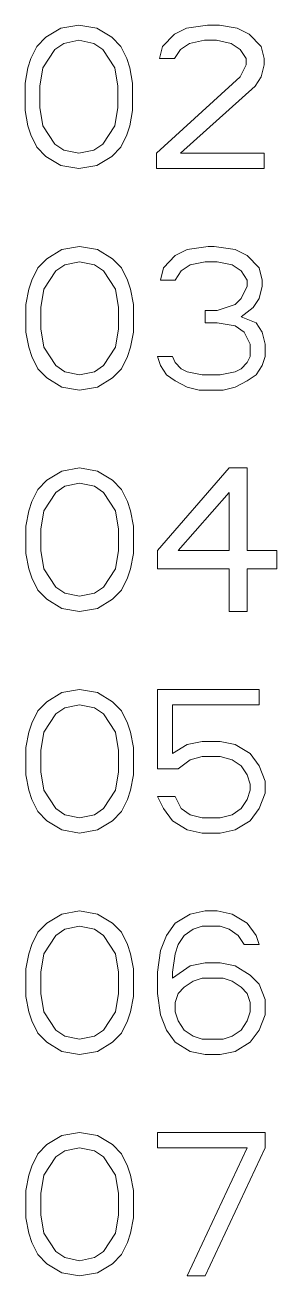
# Model space of a CAD drawing. Header units: inches. Extents: x 0.67 to 2.91, y 19.19 to 21.69.
# Drawn here: x 2.66 to 2.781, y 19.768 to 20.368 of the extents above; entities that cross this region are included whole.
import ezdxf

# ---------------------------------------------------------------- set-up
doc = ezdxf.new("R2010")
doc.units = ezdxf.units.IN
doc.header["$LTSCALE"] = 1.21
doc.header["$MEASUREMENT"] = 0

msp = doc.modelspace()

# ---------------------------------------------------------------- linework, layer by layer
at = {"color": 5, "linetype": 'Continuous', "lineweight": 5}
for p, q in [((2.67754, 20.36668), (2.67037, 20.36228)), ((2.68615, 20.36815), (2.67754, 20.36668)), ((2.69477, 20.36668), (2.68615, 20.36815)), ((2.70194, 20.36228), (2.69477, 20.36668)), ((2.73783, 20.36668), (2.73209, 20.36375)), ((2.74788, 20.36815), (2.73783, 20.36668)), ((2.75362, 20.36815), (2.74788, 20.36815)), ((2.76223, 20.36668), (2.75362, 20.36815)), ((2.76797, 20.36375), (2.76223, 20.36668)), ((2.67037, 20.36228), (2.66606, 20.35788)), ((2.67898, 20.35935), (2.68615, 20.36082)), ((2.68615, 20.36082), (2.69333, 20.35935)), ((2.70625, 20.35788), (2.70194, 20.36228)), ((2.73209, 20.36375), (2.72635, 20.35788)), ((2.73926, 20.35935), (2.74644, 20.36082)), ((2.74644, 20.36082), (2.75218, 20.36082)), ((2.75218, 20.36082), (2.75936, 20.35935)), ((2.77371, 20.35788), (2.76797, 20.36375)), ((2.66606, 20.35788), (2.66319, 20.35202)), ((2.66893, 20.34762), (2.67467, 20.35642)), ((2.67467, 20.35642), (2.67898, 20.35935)), ((2.69333, 20.35935), (2.69764, 20.35642)), ((2.69764, 20.35642), (2.70338, 20.34762)), ((2.70912, 20.35202), (2.70625, 20.35788)), ((2.72635, 20.35788), (2.72491, 20.35202)), ((2.73209, 20.35202), (2.73496, 20.35642)), ((2.73496, 20.35642), (2.73926, 20.35935)), ((2.75936, 20.35935), (2.76366, 20.35642)), ((2.76366, 20.35642), (2.76654, 20.35202)), ((2.77515, 20.35202), (2.77371, 20.35788)), ((2.66175, 20.34762), (2.66032, 20.34029)), ((2.66319, 20.35202), (2.66175, 20.34762)), ((2.6675, 20.33883), (2.66893, 20.34762)), ((2.70338, 20.34762), (2.70481, 20.33883)), ((2.71056, 20.34762), (2.70912, 20.35202)), ((2.71199, 20.34029), (2.71056, 20.34762)), ((2.72491, 20.35202), (2.73209, 20.35202)), ((2.76654, 20.34909), (2.76366, 20.34322)), ((2.76654, 20.35202), (2.76654, 20.34909)), ((2.77371, 20.34322), (2.77515, 20.34909)), ((2.77515, 20.34909), (2.77515, 20.35202)), ((2.76366, 20.34322), (2.72347, 20.30658)), ((2.77084, 20.33883), (2.77371, 20.34322)), ((2.66032, 20.34029), (2.66032, 20.3271)), ((2.6675, 20.32857), (2.6675, 20.33883)), ((2.70481, 20.33883), (2.70481, 20.32857)), ((2.71199, 20.3271), (2.71199, 20.34029)), ((2.73496, 20.30658), (2.77084, 20.33883)), ((2.66032, 20.3271), (2.66175, 20.31977)), ((2.66893, 20.31977), (2.6675, 20.32857)), ((2.70481, 20.32857), (2.70338, 20.31977)), ((2.71056, 20.31977), (2.71199, 20.3271)), ((2.66175, 20.31977), (2.66319, 20.31537)), ((2.67467, 20.31097), (2.66893, 20.31977)), ((2.70338, 20.31977), (2.69764, 20.31097)), ((2.70912, 20.31537), (2.71056, 20.31977)), ((2.66319, 20.31537), (2.66606, 20.30951)), ((2.70625, 20.30951), (2.70912, 20.31537)), ((2.66606, 20.30951), (2.67037, 20.30511)), ((2.67898, 20.30804), (2.67467, 20.31097)), ((2.68615, 20.30658), (2.67898, 20.30804)), ((2.69333, 20.30804), (2.68615, 20.30658)), ((2.69764, 20.31097), (2.69333, 20.30804)), ((2.70194, 20.30511), (2.70625, 20.30951)), ((2.72347, 20.30658), (2.72347, 20.29925)), ((2.77515, 20.30658), (2.73496, 20.30658)), ((2.77515, 20.29925), (2.77515, 20.30658)), ((2.67037, 20.30511), (2.67754, 20.30071)), ((2.67754, 20.30071), (2.68615, 20.29925)), ((2.68615, 20.29925), (2.69477, 20.30071)), ((2.69477, 20.30071), (2.70194, 20.30511)), ((2.72347, 20.29925), (2.77515, 20.29925)), ((2.67794, 20.26038), (2.67076, 20.25598)), ((2.68655, 20.26185), (2.67794, 20.26038)), ((2.69516, 20.26038), (2.68655, 20.26185)), ((2.70234, 20.25598), (2.69516, 20.26038)), ((2.73248, 20.25745), (2.72674, 20.25158)), ((2.73822, 20.26038), (2.73248, 20.25745)), ((2.74827, 20.26185), (2.73822, 20.26038)), ((2.75114, 20.26185), (2.74827, 20.26185)), ((2.76119, 20.26038), (2.75114, 20.26185)), ((2.76693, 20.25745), (2.76119, 20.26038)), ((2.77267, 20.25158), (2.76693, 20.25745)), ((2.66645, 20.25158), (2.66358, 20.24572)), ((2.67076, 20.25598), (2.66645, 20.25158)), ((2.67507, 20.25012), (2.67937, 20.25305)), ((2.67937, 20.25305), (2.68655, 20.25452)), ((2.68655, 20.25452), (2.69373, 20.25305)), ((2.69373, 20.25305), (2.69803, 20.25012)), ((2.70664, 20.25158), (2.70234, 20.25598)), ((2.70951, 20.24572), (2.70664, 20.25158)), ((2.72674, 20.25158), (2.7253, 20.24572)), ((2.73535, 20.25012), (2.73966, 20.25305)), ((2.73966, 20.25305), (2.74683, 20.25452)), ((2.74683, 20.25452), (2.75258, 20.25452)), ((2.75258, 20.25452), (2.75975, 20.25305)), ((2.75975, 20.25305), (2.76406, 20.25012)), ((2.77411, 20.24572), (2.77267, 20.25158)), ((2.66358, 20.24572), (2.66215, 20.24132)), ((2.66932, 20.24132), (2.67507, 20.25012)), ((2.69803, 20.25012), (2.70377, 20.24132)), ((2.71095, 20.24132), (2.70951, 20.24572)), ((2.7253, 20.24572), (2.73248, 20.24572)), ((2.73248, 20.24572), (2.73535, 20.25012)), ((2.76406, 20.25012), (2.76693, 20.24572)), ((2.76693, 20.24572), (2.76693, 20.24279)), ((2.77411, 20.24279), (2.77411, 20.24572)), ((2.66215, 20.24132), (2.66071, 20.23399)), ((2.66789, 20.23253), (2.66932, 20.24132)), ((2.70377, 20.24132), (2.70521, 20.23253)), ((2.71239, 20.23399), (2.71095, 20.24132)), ((2.76693, 20.24279), (2.76406, 20.23693)), ((2.77267, 20.23693), (2.77411, 20.24279)), ((2.66071, 20.23399), (2.66071, 20.2208)), ((2.71239, 20.2208), (2.71239, 20.23399)), ((2.76119, 20.23399), (2.75258, 20.23106)), ((2.76406, 20.23693), (2.76119, 20.23399)), ((2.7698, 20.23253), (2.77267, 20.23693)), ((2.66789, 20.22227), (2.66789, 20.23253)), ((2.70521, 20.23253), (2.70521, 20.22227)), ((2.74683, 20.23106), (2.74683, 20.2252)), ((2.75258, 20.23106), (2.74683, 20.23106)), ((2.76406, 20.22813), (2.7698, 20.23253)), ((2.77124, 20.2252), (2.76406, 20.22813)), ((2.66932, 20.21347), (2.66789, 20.22227)), ((2.70521, 20.22227), (2.70377, 20.21347)), ((2.74683, 20.2252), (2.75258, 20.2252)), ((2.75258, 20.2252), (2.76119, 20.22373)), ((2.76119, 20.22373), (2.76549, 20.2208)), ((2.77411, 20.2208), (2.77124, 20.2252)), ((2.66071, 20.2208), (2.66215, 20.21347)), ((2.71095, 20.21347), (2.71239, 20.2208)), ((2.76549, 20.2208), (2.76836, 20.21494)), ((2.77554, 20.21494), (2.77411, 20.2208)), ((2.66215, 20.21347), (2.66358, 20.20907)), ((2.67507, 20.20468), (2.66932, 20.21347)), ((2.70377, 20.21347), (2.69803, 20.20468)), ((2.70951, 20.20907), (2.71095, 20.21347)), ((2.76836, 20.21494), (2.76836, 20.20907)), ((2.77554, 20.20907), (2.77554, 20.21494)), ((2.66358, 20.20907), (2.66645, 20.20321)), ((2.67937, 20.20174), (2.67507, 20.20468)), ((2.69803, 20.20468), (2.69373, 20.20174)), ((2.70664, 20.20321), (2.70951, 20.20907)), ((2.72387, 20.20907), (2.7253, 20.20468)), ((2.73105, 20.20907), (2.72387, 20.20907)), ((2.7253, 20.20468), (2.72817, 20.20028)), ((2.73248, 20.20614), (2.73105, 20.20907)), ((2.73535, 20.20321), (2.73248, 20.20614)), ((2.76693, 20.20614), (2.76406, 20.20321)), ((2.76836, 20.20907), (2.76693, 20.20614)), ((2.77124, 20.20028), (2.77411, 20.20468)), ((2.77411, 20.20468), (2.77554, 20.20907)), ((2.66645, 20.20321), (2.67076, 20.19881)), ((2.67076, 20.19881), (2.67794, 20.19441)), ((2.68655, 20.20028), (2.67937, 20.20174)), ((2.69373, 20.20174), (2.68655, 20.20028)), ((2.69516, 20.19441), (2.70234, 20.19881)), ((2.70234, 20.19881), (2.70664, 20.20321)), ((2.72817, 20.20028), (2.73248, 20.19735)), ((2.73248, 20.19735), (2.73822, 20.19441)), ((2.73822, 20.20174), (2.73535, 20.20321)), ((2.7454, 20.20028), (2.73822, 20.20174)), ((2.75401, 20.20028), (2.7454, 20.20028)), ((2.76119, 20.20174), (2.75401, 20.20028)), ((2.76406, 20.20321), (2.76119, 20.20174)), ((2.76119, 20.19441), (2.76693, 20.19735)), ((2.76693, 20.19735), (2.77124, 20.20028)), ((2.67794, 20.19441), (2.68655, 20.19295)), ((2.68655, 20.19295), (2.69516, 20.19441)), ((2.73822, 20.19441), (2.74396, 20.19295)), ((2.74396, 20.19295), (2.75545, 20.19295)), ((2.75545, 20.19295), (2.76119, 20.19441)), ((2.68655, 20.15555), (2.67794, 20.15408)), ((2.69516, 20.15408), (2.68655, 20.15555)), ((2.75832, 20.15555), (2.72387, 20.11597)), ((2.76693, 20.15555), (2.75832, 20.15555)), ((2.76693, 20.11597), (2.76693, 20.15555)), ((2.67076, 20.14968), (2.66645, 20.14529)), ((2.67794, 20.15408), (2.67076, 20.14968)), ((2.70234, 20.14968), (2.69516, 20.15408)), ((2.70664, 20.14529), (2.70234, 20.14968)), ((2.66645, 20.14529), (2.66358, 20.13942)), ((2.66932, 20.13502), (2.67507, 20.14382)), ((2.67507, 20.14382), (2.67937, 20.14675)), ((2.67937, 20.14675), (2.68655, 20.14822)), ((2.68655, 20.14822), (2.69373, 20.14675)), ((2.69373, 20.14675), (2.69803, 20.14382)), ((2.69803, 20.14382), (2.70377, 20.13502)), ((2.70951, 20.13942), (2.70664, 20.14529)), ((2.73392, 20.11597), (2.75832, 20.14382)), ((2.75832, 20.14382), (2.75832, 20.11597)), ((2.66358, 20.13942), (2.66215, 20.13502)), ((2.71095, 20.13502), (2.70951, 20.13942)), ((2.66215, 20.13502), (2.66071, 20.12769)), ((2.66789, 20.12623), (2.66932, 20.13502)), ((2.70377, 20.13502), (2.70521, 20.12623)), ((2.71239, 20.12769), (2.71095, 20.13502)), ((2.66071, 20.12769), (2.66071, 20.1145)), ((2.66789, 20.11597), (2.66789, 20.12623)), ((2.70521, 20.12623), (2.70521, 20.11597)), ((2.71239, 20.1145), (2.71239, 20.12769)), ((2.66071, 20.1145), (2.66215, 20.10717)), ((2.66932, 20.10717), (2.66789, 20.11597)), ((2.70521, 20.11597), (2.70377, 20.10717)), ((2.71095, 20.10717), (2.71239, 20.1145)), ((2.72387, 20.11597), (2.72387, 20.10717)), ((2.75832, 20.11597), (2.73392, 20.11597)), ((2.78128, 20.11597), (2.76693, 20.11597)), ((2.78128, 20.10717), (2.78128, 20.11597)), ((2.66215, 20.10717), (2.66358, 20.10277)), ((2.66358, 20.10277), (2.66645, 20.09691)), ((2.67507, 20.09838), (2.66932, 20.10717)), ((2.70377, 20.10717), (2.69803, 20.09838)), ((2.70664, 20.09691), (2.70951, 20.10277)), ((2.70951, 20.10277), (2.71095, 20.10717)), ((2.72387, 20.10717), (2.75832, 20.10717)), ((2.75832, 20.10717), (2.75832, 20.08665)), ((2.76693, 20.08665), (2.76693, 20.10717)), ((2.76693, 20.10717), (2.78128, 20.10717)), ((2.66645, 20.09691), (2.67076, 20.09251)), ((2.67937, 20.09544), (2.67507, 20.09838)), ((2.68655, 20.09398), (2.67937, 20.09544)), ((2.69373, 20.09544), (2.68655, 20.09398)), ((2.69803, 20.09838), (2.69373, 20.09544)), ((2.70234, 20.09251), (2.70664, 20.09691)), ((2.67076, 20.09251), (2.67794, 20.08812)), ((2.69516, 20.08812), (2.70234, 20.09251)), ((2.67794, 20.08812), (2.68655, 20.08665)), ((2.68655, 20.08665), (2.69516, 20.08812)), ((2.75832, 20.08665), (2.76693, 20.08665)), ((2.67794, 20.04778), (2.67076, 20.04338)), ((2.68655, 20.04925), (2.67794, 20.04778)), ((2.69516, 20.04778), (2.68655, 20.04925)), ((2.70234, 20.04338), (2.69516, 20.04778)), ((2.72387, 20.04925), (2.72387, 20.01113)), ((2.77267, 20.04925), (2.72387, 20.04925)), ((2.77267, 20.04192), (2.77267, 20.04925)), ((2.67076, 20.04338), (2.66645, 20.03899)), ((2.67937, 20.04045), (2.68655, 20.04192)), ((2.68655, 20.04192), (2.69373, 20.04045)), ((2.70664, 20.03899), (2.70234, 20.04338)), ((2.73105, 20.01846), (2.73105, 20.04192)), ((2.73105, 20.04192), (2.77267, 20.04192)), ((2.66645, 20.03899), (2.66358, 20.03312)), ((2.66932, 20.02872), (2.67507, 20.03752)), ((2.67507, 20.03752), (2.67937, 20.04045)), ((2.69373, 20.04045), (2.69803, 20.03752)), ((2.69803, 20.03752), (2.70377, 20.02872)), ((2.70951, 20.03312), (2.70664, 20.03899)), ((2.66358, 20.03312), (2.66215, 20.02872)), ((2.71095, 20.02872), (2.70951, 20.03312)), ((2.66215, 20.02872), (2.66071, 20.0214)), ((2.66789, 20.01993), (2.66932, 20.02872)), ((2.70377, 20.02872), (2.70521, 20.01993)), ((2.71239, 20.0214), (2.71095, 20.02872)), ((2.7454, 20.02433), (2.73822, 20.02286)), ((2.75401, 20.02433), (2.7454, 20.02433)), ((2.76119, 20.02286), (2.75401, 20.02433)), ((2.66071, 20.0214), (2.66071, 20.0082)), ((2.66789, 20.00967), (2.66789, 20.01993)), ((2.70521, 20.01993), (2.70521, 20.00967)), ((2.71239, 20.0082), (2.71239, 20.0214)), ((2.73822, 20.02286), (2.73105, 20.01846)), ((2.76836, 20.01846), (2.76119, 20.02286)), ((2.77267, 20.0126), (2.76836, 20.01846)), ((2.72387, 20.01113), (2.73392, 20.01113)), ((2.73392, 20.01113), (2.73966, 20.01553)), ((2.73966, 20.01553), (2.7454, 20.017)), ((2.7454, 20.017), (2.75401, 20.017)), ((2.75401, 20.017), (2.75975, 20.01553)), ((2.75975, 20.01553), (2.76406, 20.0126)), ((2.76406, 20.0126), (2.76693, 20.0082)), ((2.77554, 20.00527), (2.77267, 20.0126)), ((2.66071, 20.0082), (2.66215, 20.00087)), ((2.66932, 20.00087), (2.66789, 20.00967)), ((2.70521, 20.00967), (2.70377, 20.00087)), ((2.71095, 20.00087), (2.71239, 20.0082)), ((2.76693, 20.0082), (2.76836, 20.0038)), ((2.77554, 19.99941), (2.77554, 20.00527)), ((2.66215, 20.00087), (2.66358, 19.99648)), ((2.67507, 19.99208), (2.66932, 20.00087)), ((2.70377, 20.00087), (2.69803, 19.99208)), ((2.70951, 19.99648), (2.71095, 20.00087)), ((2.76836, 20.00087), (2.76693, 19.99648)), ((2.76836, 20.0038), (2.76836, 20.00087)), ((2.77267, 19.99208), (2.77554, 19.99941)), ((2.66358, 19.99648), (2.66645, 19.99061)), ((2.70664, 19.99061), (2.70951, 19.99648)), ((2.72387, 19.99794), (2.72674, 19.99208)), ((2.73248, 19.99794), (2.72387, 19.99794)), ((2.73535, 19.99208), (2.73248, 19.99794)), ((2.76693, 19.99648), (2.76406, 19.99208)), ((2.66645, 19.99061), (2.67076, 19.98621)), ((2.67937, 19.98915), (2.67507, 19.99208)), ((2.68655, 19.98768), (2.67937, 19.98915)), ((2.69373, 19.98915), (2.68655, 19.98768)), ((2.69803, 19.99208), (2.69373, 19.98915)), ((2.70234, 19.98621), (2.70664, 19.99061)), ((2.72674, 19.99208), (2.73105, 19.98621)), ((2.73966, 19.98915), (2.73535, 19.99208)), ((2.7454, 19.98768), (2.73966, 19.98915)), ((2.75401, 19.98768), (2.7454, 19.98768)), ((2.75975, 19.98915), (2.75401, 19.98768)), ((2.76406, 19.99208), (2.75975, 19.98915)), ((2.76836, 19.98621), (2.77267, 19.99208)), ((2.67076, 19.98621), (2.67794, 19.98182)), ((2.67794, 19.98182), (2.68655, 19.98035)), ((2.68655, 19.98035), (2.69516, 19.98182)), ((2.69516, 19.98182), (2.70234, 19.98621)), ((2.73105, 19.98621), (2.73822, 19.98182)), ((2.73822, 19.98182), (2.7454, 19.98035)), ((2.75401, 19.98035), (2.76119, 19.98182)), ((2.76119, 19.98182), (2.76836, 19.98621)), ((2.7454, 19.98035), (2.75401, 19.98035)), ((2.67794, 19.94148), (2.67076, 19.93708)), ((2.68655, 19.94295), (2.67794, 19.94148)), ((2.69516, 19.94148), (2.68655, 19.94295)), ((2.70234, 19.93708), (2.69516, 19.94148)), ((2.73966, 19.94148), (2.73248, 19.93708)), ((2.74683, 19.94295), (2.73966, 19.94148)), ((2.75258, 19.94295), (2.74683, 19.94295)), ((2.75975, 19.94148), (2.75258, 19.94295)), ((2.76693, 19.93708), (2.75975, 19.94148)), ((2.67076, 19.93708), (2.66645, 19.93269)), ((2.67507, 19.93122), (2.67937, 19.93415)), ((2.67937, 19.93415), (2.68655, 19.93562)), ((2.68655, 19.93562), (2.69373, 19.93415)), ((2.69373, 19.93415), (2.69803, 19.93122)), ((2.70664, 19.93269), (2.70234, 19.93708)), ((2.73248, 19.93708), (2.72817, 19.93122)), ((2.73679, 19.93122), (2.74109, 19.93415)), ((2.74109, 19.93415), (2.7454, 19.93562)), ((2.7454, 19.93562), (2.75401, 19.93562)), ((2.75401, 19.93562), (2.75832, 19.93415)), ((2.75832, 19.93415), (2.76262, 19.93122)), ((2.77124, 19.93122), (2.76693, 19.93708)), ((2.66645, 19.93269), (2.66358, 19.92682)), ((2.66932, 19.92243), (2.67507, 19.93122)), ((2.69803, 19.93122), (2.70377, 19.92243)), ((2.70951, 19.92682), (2.70664, 19.93269)), ((2.72817, 19.93122), (2.7253, 19.92389)), ((2.73392, 19.92682), (2.73679, 19.93122)), ((2.76262, 19.93122), (2.76549, 19.92682)), ((2.77267, 19.92682), (2.77124, 19.93122)), ((2.66215, 19.92243), (2.66071, 19.9151)), ((2.66358, 19.92682), (2.66215, 19.92243)), ((2.66789, 19.91363), (2.66932, 19.92243)), ((2.70377, 19.92243), (2.70521, 19.91363)), ((2.71095, 19.92243), (2.70951, 19.92682)), ((2.71239, 19.9151), (2.71095, 19.92243)), ((2.7253, 19.92389), (2.72387, 19.91363)), ((2.73105, 19.91363), (2.73248, 19.92243)), ((2.73248, 19.92243), (2.73392, 19.92682)), ((2.76549, 19.92682), (2.77267, 19.92682)), ((2.66071, 19.9151), (2.66071, 19.9019)), ((2.71239, 19.9019), (2.71239, 19.9151)), ((2.73966, 19.91656), (2.73105, 19.9107)), ((2.74683, 19.91803), (2.73966, 19.91656)), ((2.75401, 19.91803), (2.74683, 19.91803)), ((2.76119, 19.91656), (2.75401, 19.91803)), ((2.76836, 19.91216), (2.76119, 19.91656)), ((2.66789, 19.90337), (2.66789, 19.91363)), ((2.70521, 19.91363), (2.70521, 19.90337)), ((2.72387, 19.91363), (2.72387, 19.90337)), ((2.73105, 19.9107), (2.73105, 19.91363)), ((2.73679, 19.9063), (2.74109, 19.90923)), ((2.74109, 19.90923), (2.7454, 19.9107)), ((2.7454, 19.9107), (2.75545, 19.9107)), ((2.75545, 19.9107), (2.75975, 19.90923)), ((2.75975, 19.90923), (2.76406, 19.9063)), ((2.77267, 19.90777), (2.76836, 19.91216)), ((2.66932, 19.89457), (2.66789, 19.90337)), ((2.70521, 19.90337), (2.70377, 19.89457)), ((2.72387, 19.90337), (2.7253, 19.89311)), ((2.73248, 19.89897), (2.73392, 19.90337)), ((2.73392, 19.90337), (2.73679, 19.9063)), ((2.76406, 19.9063), (2.76693, 19.90337)), ((2.76693, 19.90337), (2.76836, 19.89897)), ((2.77554, 19.90044), (2.77267, 19.90777)), ((2.66071, 19.9019), (2.66215, 19.89457)), ((2.71095, 19.89457), (2.71239, 19.9019)), ((2.73248, 19.89457), (2.73248, 19.89897)), ((2.76836, 19.89897), (2.76836, 19.89457)), ((2.77554, 19.89311), (2.77554, 19.90044)), ((2.66215, 19.89457), (2.66358, 19.89018)), ((2.67507, 19.88578), (2.66932, 19.89457)), ((2.70377, 19.89457), (2.69803, 19.88578)), ((2.70951, 19.89018), (2.71095, 19.89457)), ((2.7253, 19.89311), (2.72817, 19.88578)), ((2.73392, 19.89018), (2.73248, 19.89457)), ((2.76836, 19.89457), (2.76693, 19.89018)), ((2.77267, 19.88578), (2.77554, 19.89311)), ((2.66358, 19.89018), (2.66645, 19.88431)), ((2.67937, 19.88285), (2.67507, 19.88578)), ((2.69803, 19.88578), (2.69373, 19.88285)), ((2.70664, 19.88431), (2.70951, 19.89018)), ((2.72817, 19.88578), (2.73248, 19.87991)), ((2.73679, 19.88578), (2.73392, 19.89018)), ((2.74109, 19.88285), (2.73679, 19.88578)), ((2.76406, 19.88578), (2.75975, 19.88285)), ((2.76693, 19.89018), (2.76406, 19.88578)), ((2.76836, 19.87991), (2.77267, 19.88578)), ((2.66645, 19.88431), (2.67076, 19.87991)), ((2.67076, 19.87991), (2.67794, 19.87552)), ((2.68655, 19.88138), (2.67937, 19.88285)), ((2.69373, 19.88285), (2.68655, 19.88138)), ((2.69516, 19.87552), (2.70234, 19.87991)), ((2.70234, 19.87991), (2.70664, 19.88431)), ((2.73248, 19.87991), (2.73966, 19.87552)), ((2.7454, 19.88138), (2.74109, 19.88285)), ((2.75545, 19.88138), (2.7454, 19.88138)), ((2.75975, 19.88285), (2.75545, 19.88138)), ((2.76119, 19.87552), (2.76836, 19.87991)), ((2.67794, 19.87552), (2.68655, 19.87405)), ((2.68655, 19.87405), (2.69516, 19.87552)), ((2.73966, 19.87552), (2.74683, 19.87405)), ((2.74683, 19.87405), (2.75401, 19.87405)), ((2.75401, 19.87405), (2.76119, 19.87552)), ((2.67794, 19.83518), (2.67076, 19.83079)), ((2.68655, 19.83665), (2.67794, 19.83518)), ((2.69516, 19.83518), (2.68655, 19.83665)), ((2.70234, 19.83079), (2.69516, 19.83518)), ((2.72387, 19.83665), (2.72387, 19.82932)), ((2.77554, 19.83665), (2.72387, 19.83665)), ((2.77554, 19.82932), (2.77554, 19.83665)), ((2.66645, 19.82639), (2.66358, 19.82052)), ((2.67076, 19.83079), (2.66645, 19.82639)), ((2.67507, 19.82492), (2.67937, 19.82785)), ((2.67937, 19.82785), (2.68655, 19.82932)), ((2.68655, 19.82932), (2.69373, 19.82785)), ((2.69373, 19.82785), (2.69803, 19.82492)), ((2.70664, 19.82639), (2.70234, 19.83079)), ((2.70951, 19.82052), (2.70664, 19.82639)), ((2.72387, 19.82932), (2.76693, 19.82932)), ((2.76693, 19.82932), (2.73822, 19.76775)), ((2.74683, 19.76775), (2.77554, 19.82932)), ((2.66358, 19.82052), (2.66215, 19.81613)), ((2.66932, 19.81613), (2.67507, 19.82492)), ((2.69803, 19.82492), (2.70377, 19.81613)), ((2.71095, 19.81613), (2.70951, 19.82052)), ((2.66215, 19.81613), (2.66071, 19.8088)), ((2.66789, 19.80733), (2.66932, 19.81613)), ((2.70377, 19.81613), (2.70521, 19.80733)), ((2.71239, 19.8088), (2.71095, 19.81613)), ((2.66071, 19.8088), (2.66071, 19.7956)), ((2.66789, 19.79707), (2.66789, 19.80733)), ((2.70521, 19.80733), (2.70521, 19.79707)), ((2.71239, 19.7956), (2.71239, 19.8088)), ((2.66071, 19.7956), (2.66215, 19.78827)), ((2.66932, 19.78827), (2.66789, 19.79707)), ((2.70521, 19.79707), (2.70377, 19.78827)), ((2.71095, 19.78827), (2.71239, 19.7956)), ((2.66215, 19.78827), (2.66358, 19.78388)), ((2.66358, 19.78388), (2.66645, 19.77801)), ((2.67507, 19.77948), (2.66932, 19.78827)), ((2.70377, 19.78827), (2.69803, 19.77948)), ((2.70664, 19.77801), (2.70951, 19.78388)), ((2.70951, 19.78388), (2.71095, 19.78827)), ((2.66645, 19.77801), (2.67076, 19.77362)), ((2.67937, 19.77655), (2.67507, 19.77948)), ((2.69803, 19.77948), (2.69373, 19.77655)), ((2.70234, 19.77362), (2.70664, 19.77801)), ((2.67076, 19.77362), (2.67794, 19.76922)), ((2.68655, 19.77508), (2.67937, 19.77655)), ((2.69373, 19.77655), (2.68655, 19.77508)), ((2.69516, 19.76922), (2.70234, 19.77362)), ((2.67794, 19.76922), (2.68655, 19.76775)), ((2.68655, 19.76775), (2.69516, 19.76922)), ((2.73822, 19.76775), (2.74683, 19.76775))]:
    msp.add_line(p, q, dxfattribs=at)

doc.saveas('drawing.dxf')
